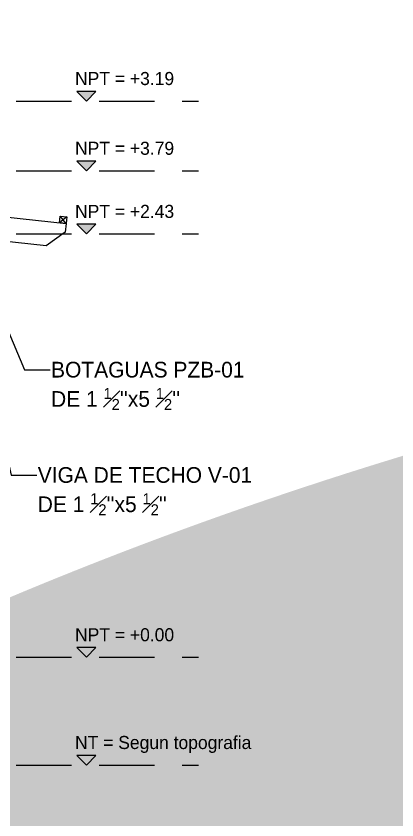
# Model space of a CAD drawing. Header units: millimetres. Extents: x 19438 to 19711, y 4351 to 4752.
# Drawn here: x 19484.288 to 19486.474, y 4488.78 to 4493.39 of the extents above; entities that cross this region are included whole.
import ezdxf
from ezdxf import colors
from ezdxf.entities.mleader import LeaderData, LeaderLine
from ezdxf.math import Vec2, Vec3

# ---------------------------------------------------------------- set-up
doc = ezdxf.new("R2010")
doc.units = ezdxf.units.MM
doc.linetypes.add('HIDDEN2', pattern=[4.7625, 3.175, -1.5875])
for name, color, linetype in [('0 @ 0.5', 7, 'Continuous'), ('ALFAJIA', 3, 'Continuous'), ('CLAVADORES', 1, 'Continuous'), ('cotas', 1, 'Continuous'), ('cotas @ 500', 1, 'Continuous'), ('NIVELES', 2, 'Continuous'), ('NIVELES @ 0.5', 2, 'Continuous')]:
    doc.layers.add(name, color=color, linetype=linetype)
doc.styles.add('century gothic', font='GOTHIC.TTF')
doc.styles.add('century gothic smc', font='GOTHIC.TTF')
doc.styles.add('NOTAS', font='GOTHIC.TTF')
doc.dimstyles.new('ANOTATIVE 100 SMCONSTRUCCIONES', dxfattribs={"dimscale": 0, "dimtxt": 0.18, "dimasz": 0.15, "dimexe": 0.18, "dimexo": 0.09, "dimgap": 0.1, "dimtad": 1, "dimzin": 0, "dimdsep": 46, "dimtxsty": 'century gothic', "dimblk1": 'FLECHA1', "dimblk2": 'FLECHA1', "dimsah": 1, "dimcen": 0.18, "dimdle": 0.075, "dimclrd": 1, "dimclre": 1, "dimclrt": 2, "dimaunit": 1, "dimadec": 0, "dimazin": 0, "dimtfac": 0.75, "dimtix": 1, "dimtmove": 2, "dimatfit": 3, "dimfxl": 0.09, "dimtvp": 1.5, "dimtfill": 1, "dimtolj": 1, "dimtzin": 0, "dimarcsym": 0})

# ---------------------------------------------------------------- blocks, each defined once
blk = doc.blocks.new('FLECHA1')
at = {"color": 4}
blk.add_line((-0.246176, -0.248081), (0.248081, 0.25), dxfattribs=at)
at = {"color": 1}
blk.add_line((-1, 0), (0.496162, 0), dxfattribs=at)
blk = doc.blocks.new('*D405')
at = {"layer": 'cotas', "color": 1, "lineweight": -2, "transparency": 16777216}
for p, q in [((19614.326, 4625.8448), (19614.326, 4700.8448)), ((19570.9836, 4550.8448), (19524.326, 4550.8448)), ((19614.326, 4548.4298), (19614.326, 4550.8448)), ((19570.5339, 4548.4298), (19524.326, 4548.4298)), ((19614.326, 4473.4298), (19614.326, 4398.4298))]:
    blk.add_line(p, q, dxfattribs=at)
at = {"layer": 'Defpoints', "color": 0, "transparency": 16777216}
for p in [(19614.326, 4550.8448), (19615.9836, 4550.8448), (19615.5339, 4548.4298)]:
    blk.add_point(p, dxfattribs=at)
at = {"layer": 'cotas', "color": 1, "lineweight": -2, "transparency": 16777216, "xscale": 75, "yscale": 75, "zscale": 75}
for p, rotation in [((19614.326, 4550.8448), 270), ((19614.326, 4548.4298), 90)]:
    blk.add_blockref('FLECHA1', p, dxfattribs=dict(at, rotation=rotation))
at = {"layer": 'cotas', "color": 2, "transparency": 16777216, "insert": (19517.3376, 4549.6373), "char_height": 90, "attachment_point": 5, "rotation": 90, "style": 'century gothic', "bg_fill": 3, "box_fill_scale": 1.1, "bg_fill_color": 256, "bg_fill_true_color": 13158600, "bg_fill_transparency": 0}
blk.add_mtext('\\A1;2.42', dxfattribs=at)
blk = doc.blocks.new('CL1')
at = {"layer": 'CLAVADORES'}
for p, q in [((19443.5017, 4507.507), (19443.5397, 4507.469)), ((19443.5017, 4507.469), (19443.5397, 4507.507))]:
    blk.add_line(p, q, dxfattribs=at)
blk.add_lwpolyline([(19443.5017, 4507.469), (19443.5397, 4507.469), (19443.5397, 4507.507), (19443.5017, 4507.507)], close=True, dxfattribs=at)
blk = doc.blocks.new('nivel elevacion')
blk.add_hatch(color=250).paths.add_polyline_path([(-0.1093, 0.1102), (0, 0), (0.1093, 0.1102)])
blk.add_lwpolyline([(0, 0), (0.1093, 0.1102), (-0.1093, 0.1102)], close=True)
blk.add_lwpolyline([(0.1093, 0.1102), (-0.1093, 0.1102)])
at = {"style": 'NOTAS'}
blk.add_attdef('ELEVATION', (-0.1298, 0.1831), '', height=0.15, dxfattribs=at)
blk = doc.blocks.new('*U570')
at = {"layer": 'cotas @ 500'}
dim = blk.add_linear_dim(base=(19614.3260382735, 4550.8448237801), p1=(19615.5338597089, 4548.4298237801), p2=(19615.9836080801, 4550.8448237801), angle=90, dimstyle='ANOTATIVE 100 SMCONSTRUCCIONES', override={"dimscale": 500, "dimtix": 1, "dimtofl": 1, "dimtmove": 1, "dimatfit": 1}, dxfattribs=at)
dim.commit()
dim.dimension.update_dxf_attribs({"geometry": '*D405', "text_midpoint": (19517.3375950376, 4549.6373237801)})

msp = doc.modelspace()

# ---------------------------------------------------------------- block references
at = {"layer": 'cotas'}
msp.add_blockref('*U570', (0, 0), dxfattribs=at)

# ---------------------------------------------------------------- next in the draw order: linework, layer by layer
at = {"layer": 'ALFAJIA'}
msp.add_lwpolyline([(19476.3214, 4492.9576), (19476.2317, 4493.0579), (19476.2371, 4493.1076), (19484.5757, 4492.2007), (19484.5703, 4492.151), (19484.4611, 4492.0724), (19476.3214, 4492.9576)], dxfattribs=at)
at = {"layer": 'NIVELES', "color": 1, "linetype": 'HIDDEN2', "ltscale": 0.1}
for p, q in [((19473.3357, 4492.9031), (19485.3357, 4492.9031)), ((19473.3357, 4492.5031), (19485.3357, 4492.5031)), ((19473.3357, 4492.1411), (19485.3357, 4492.1411)), ((19473.3357, 4489.7131), (19485.3357, 4489.7131)), ((19473.3357, 4489.0951), (19485.3357, 4489.0951))]:
    msp.add_line(p, q, dxfattribs=at)

# ---------------------------------------------------------------- next in the draw order: block references
at = {"xscale": -1, "rotation": 353.7933425471799}
msp.add_blockref('CL1', (38326.7831, -2090.979), dxfattribs=at)
at = {"layer": 'NIVELES @ 0.5'}
ref = msp.add_blockref('nivel elevacion', (19484.6917, 4492.9031), dxfattribs=dict(at, xscale=0.5, yscale=0.5, zscale=0.5))
ref.add_attrib('ELEVATION', 'NPT = +3.19', (19484.6267, 4492.9947), dxfattribs={"layer": '0', "color": 0, "height": 0.075, "style": 'century gothic smc'})
ref = msp.add_blockref('nivel elevacion', (19484.6917, 4492.5031), dxfattribs=dict(at, xscale=0.5, yscale=0.5, zscale=0.5))
ref.add_attrib('ELEVATION', 'NPT = +3.79', (19484.6267, 4492.5947), dxfattribs={"layer": '0', "color": 0, "height": 0.075, "style": 'century gothic smc'})
ref = msp.add_blockref('nivel elevacion', (19484.6917, 4492.1411), dxfattribs=dict(at, xscale=0.5, yscale=0.5, zscale=0.5))
ref.add_attrib('ELEVATION', 'NPT = +2.43', (19484.6267, 4492.2327), dxfattribs={"layer": '0', "color": 0, "height": 0.075, "style": 'century gothic smc'})
ref = msp.add_blockref('nivel elevacion', (19484.6917, 4489.7131), dxfattribs=dict(at, xscale=0.5, yscale=0.5, zscale=0.5))
ref.add_attrib('ELEVATION', 'NPT = +0.00', (19484.6267, 4489.8047), dxfattribs={"layer": '0', "color": 0, "height": 0.075, "style": 'century gothic smc'})
ref = msp.add_blockref('nivel elevacion', (19484.6917, 4489.0951), dxfattribs=dict(at, xscale=0.5, yscale=0.5, zscale=0.5))
ref.add_attrib('ELEVATION', 'NT = Segun topografia', (19484.6267, 4489.1867), dxfattribs={"layer": '0', "color": 0, "height": 0.075, "style": 'century gothic smc'})

# ---------------------------------------------------------------- next in the draw order: leaders
at = {"layer": '0 @ 0.5'}
ml = msp.add_multileader_mtext('Standard', dxfattribs=at)
ml.set_content("\\A1;BOTAGUAS PZB-01\\PDE 1 {\\H0.7x;\\S1#2;}''x5 {\\H0.7x;\\S1#2;}''", color=2, style='century gothic')
ml.set_leader_properties(color=1)
ml.build(insert=Vec2(0, 0))
ml.multileader.update_dxf_attribs({"dogleg_length": 0.09, "arrow_head_size": 0.09, "scale": 0.5})
ctx = ml.context
ctx.base_point, ctx.scale, ctx.char_height, ctx.arrow_head_size, ctx.landing_gap_size, ctx.plane_origin = Vec3(19484.484, 4491.3613), 0.5, 0.09, 0.09, 0.005, Vec3(19486.6661, 4491.6319)
notes = []
notes.append((ctx, [(0, (1, 1, 0), (19484.3368, 4491.3613), (1, 0), 0.1472, [(0, [(19484.0229, 4492.1031)], 0, [])])]))
ctx.mtext.insert, ctx.mtext.flow_direction = Vec3(19484.489, 4491.4075), 5
ml = msp.add_multileader_mtext('Standard', dxfattribs=at)
ml.set_content("\\A1;VIGA DE TECHO V-01\\PDE 1 {\\H0.7x;\\S1#2;}''x5 {\\H0.7x;\\S1#2;}''", color=2, style='century gothic')
ml.set_leader_properties(color=1)
ml.build(insert=Vec2(0, 0))
ml.multileader.update_dxf_attribs({"dogleg_length": 0.09, "arrow_head_size": 0.09, "scale": 0.5})
ctx = ml.context
ctx.base_point, ctx.scale, ctx.char_height, ctx.arrow_head_size, ctx.landing_gap_size, ctx.plane_origin = Vec3(19484.4076, 4490.7573), 0.5, 0.09, 0.09, 0.005, Vec3(19484.1899, 4490.8236)
notes.append((ctx, [(0, (1, 1, 0), (19484.2604, 4490.7573), (1, 0), 0.1472, [(0, [(19483.9947, 4491.9346)], 0, [])])]))
ctx.mtext.insert, ctx.mtext.flow_direction = Vec3(19484.4126, 4490.8035), 5
for ctx, leaders in notes:
    for number, flags, end, landing, length, lines in leaders:
        leader = LeaderData()
        leader.index, (leader.has_last_leader_line, leader.has_dogleg_vector, leader.attachment_direction) = number, flags
        leader.last_leader_point, leader.dogleg_vector, leader.dogleg_length = Vec3(end), Vec3(landing), length
        for number, points, colour, breaks in lines:
            line = LeaderLine()
            line.index, line.vertices, line.color, line.breaks = number, Vec3.list(points), colors.encode_raw_color(colour), breaks
            leader.lines.append(line)
        ctx.leaders.append(leader)

doc.saveas('drawing.dxf')
